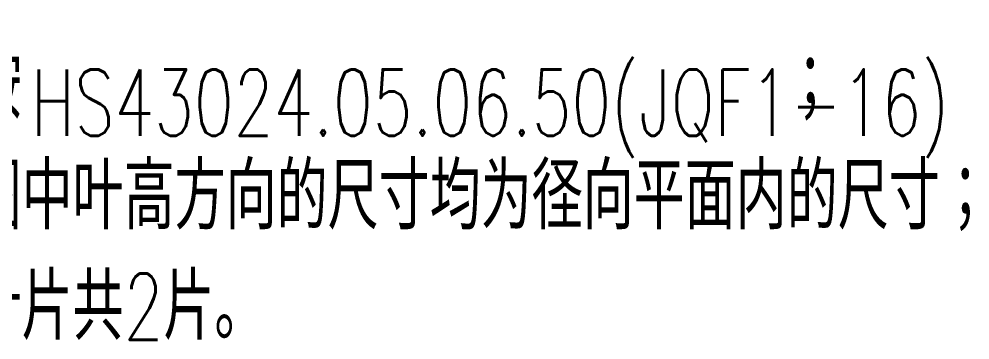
# Model space of a CAD drawing. Header units: inches. Extents: x 1737 to 2157, y 498 to 795.
# Drawn here: x 1984.8 to 2035, y 583.1 to 600.1 of the extents above; entities that cross this region are included whole.
import ezdxf

# ---------------------------------------------------------------- set-up
doc = ezdxf.new("R2010")
doc.units = ezdxf.units.IN
doc.header["$MEASUREMENT"] = 0
doc.layers.add('6文字层', color=3, linetype='Continuous', lineweight=0)
doc.styles.add('HCTC', font='ROMANS.SHX', dxfattribs={"width": 0.7, "bigfont": 'INTECAD.SHX'})

# ---------------------------------------------------------------- blocks, each defined once
blk = doc.blocks.new('首导叶12.5-54.7')
at = {"layer": '6文字层', "style": 'HCTC', "width": 0.7}
for tag, p in [('SP', (214.743, 275.253)), ('AG', (72.076, 232.741)), ('RLE2', (231.393, 196.52)), ('RLE1', (197.171, 195.057)), ('ALE', (80.452, 182.117)), ('AB', (103.738, 182.117)), ('RLE3', (197.171, 181.334)), ('RLE4', (231.393, 181.334)), ('A', (78.333, 153.486)), ('SQ', (216.47, 151.46)), ('叶型号', (215.938, 95.331))]:
    blk.add_attdef(tag, p, '', height=3.5, dxfattribs=at)
for tag, p, rotation in [('HG3', (245.1, 257.344), 90), ('Δ', (201.264, 257.928), 29.7126), ('HG4', (262.497, 241.358), 90), ('RG3', (98.777, 234.445), 319.9707), ('HG1', (43.936, 225.774), 90), ('HG2', (120.684, 225.135), 90), ('HG', (132.649, 223.032), 90), ('RG1', (60.064, 210.444), 39.6842), ('RG2', (102.246, 214.338), 319.9707), ('H', (33.912, 206.154), 90), ('HLE', (132.649, 184.612), 90), ('HLEJ', (44.136, 182.992), 90), ('YH', (320.989, 157.348), 73.1861), ('D1', (33.912, 145.855), 90), ('LP1', (287.476, 140.788), 324.6451), ('LP2', (283.338, 133.871), 324.6451), ('安装角B', (315.001, 125.33), 28.443), ('L', (300.237, 115.769), 321.8379), ('菱形角', (63.365, 50.535), 79.9546), ('B', (102.572, 52.85), 90), ('YD', (50.182, 47.955), 69.3874), ('YS', (40.378, 47.49), 69.3874)]:
    blk.add_attdef(tag, p, '', height=3.5, rotation=rotation, dxfattribs=at)

msp = doc.modelspace()

# ---------------------------------------------------------------- texts
at = {"layer": '6文字层', "insert": (1972.06, 606.638), "char_height": 3.5, "width": 116.24473, "attachment_point": 1, "style": 'HCTC'}
msp.add_mtext('{\\H1.429x;技术要求\\P}1、叶型按                        ；\\P2、主视图中叶高方向的尺寸均为径向平面内的尺寸；\\P3、首导叶片共2片。', dxfattribs=at)

# ---------------------------------------------------------------- next in the draw order: block references
at = {"layer": '6文字层'}
ref = msp.add_blockref('首导叶12.5-54.7', (1769.494, 498.573), dxfattribs=at)
ref.add_attrib('叶型号', 'HS43024.05.06.50(JQF1-16)', (1985.433, 593.904), dxfattribs={"height": 3.5, "style": 'HCTC', "width": 0.7})

doc.saveas('drawing.dxf')
